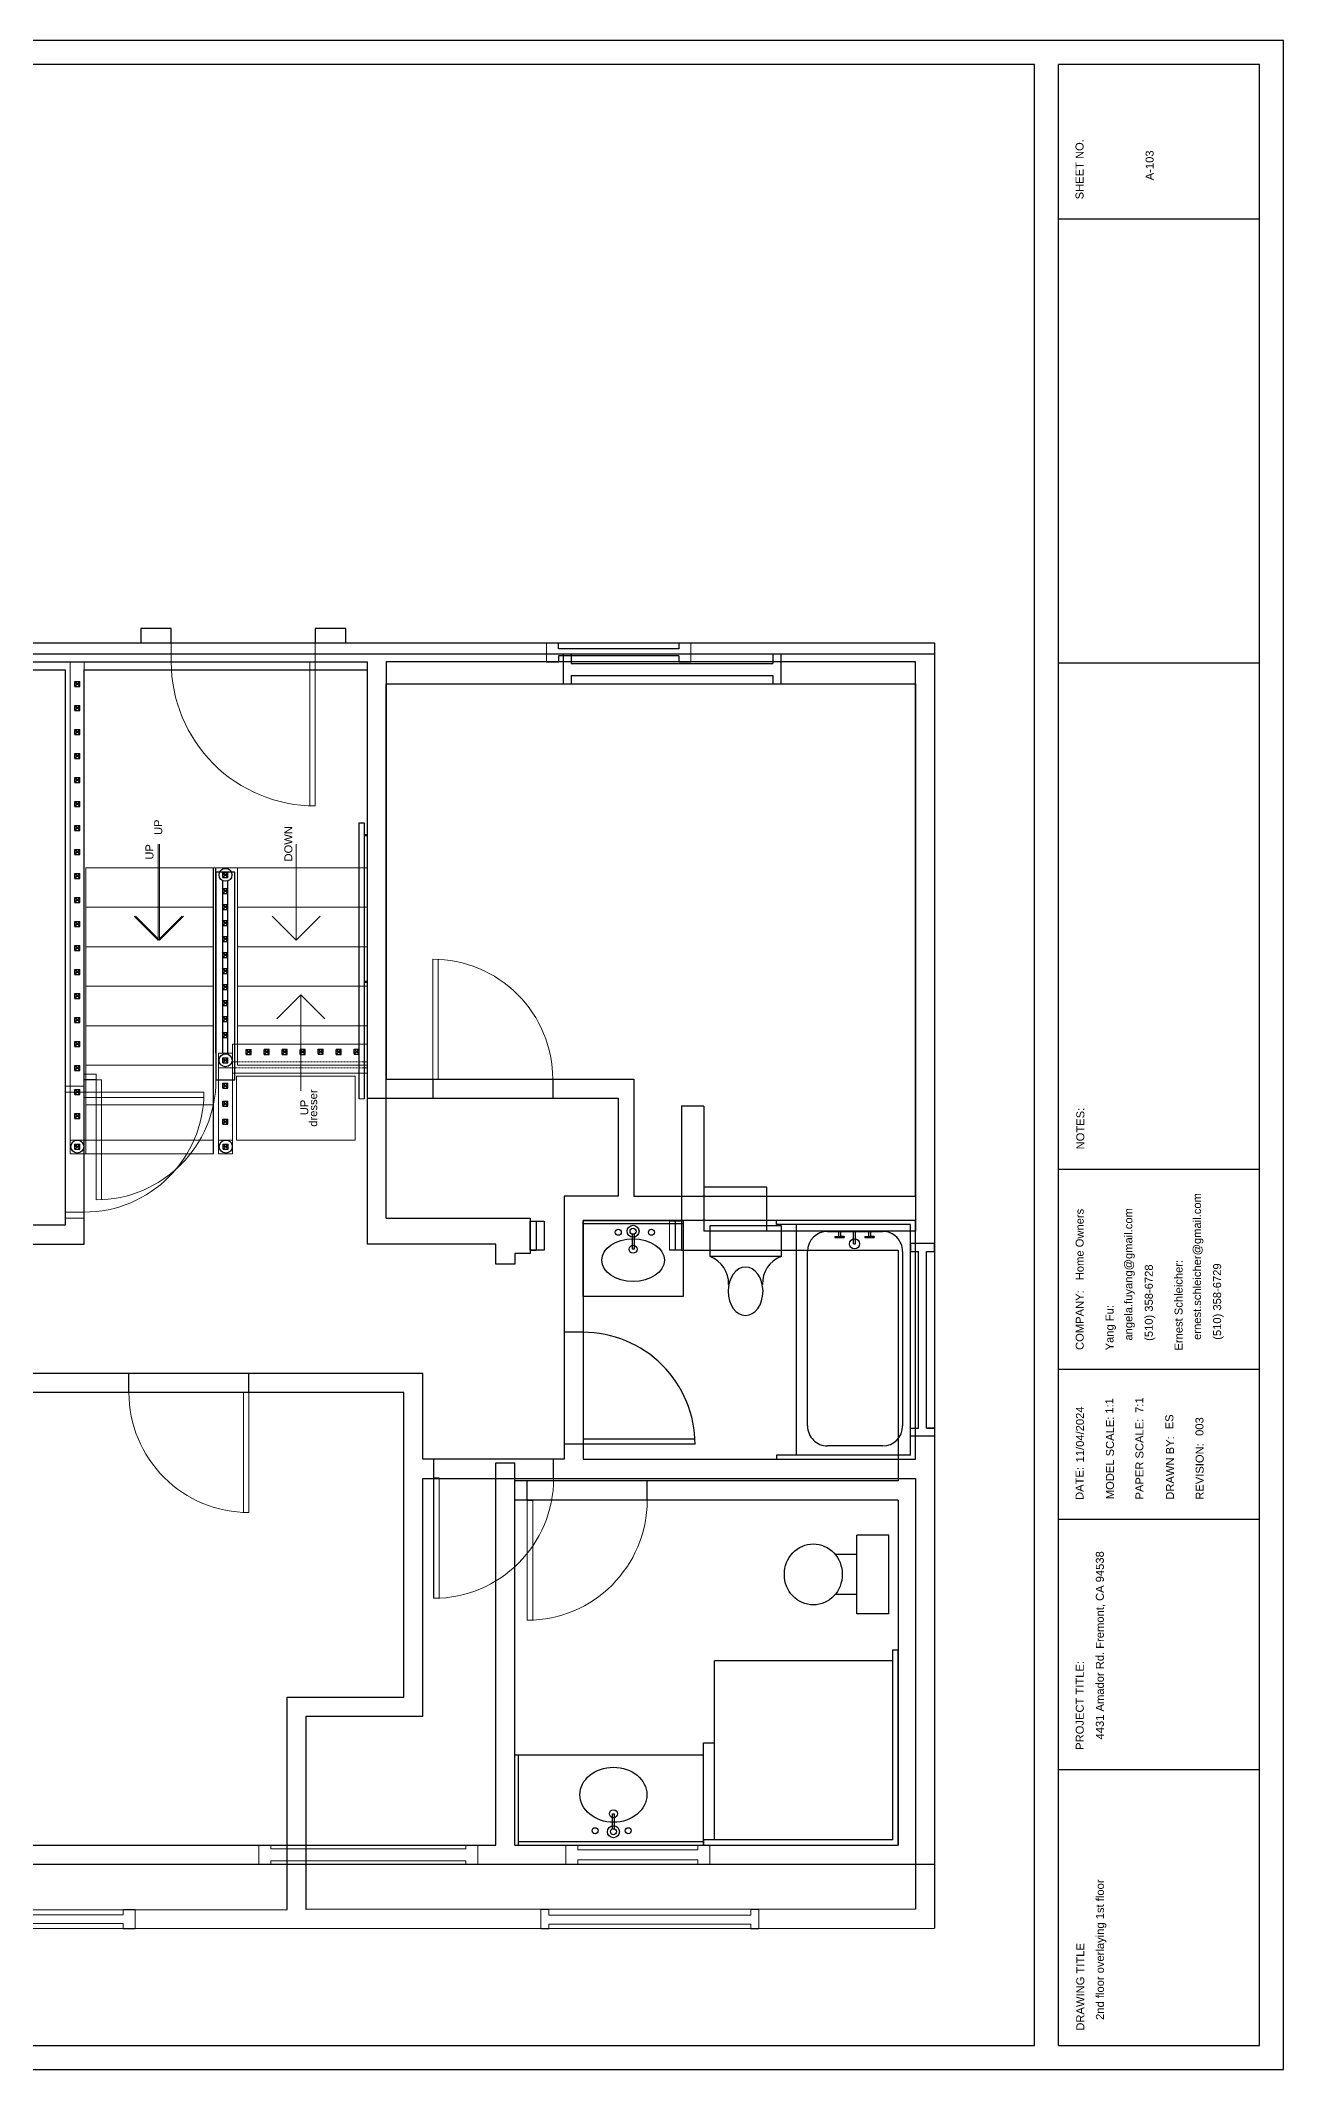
# Model space of a CAD drawing. Header units: inches. Extents: x -613 to 610, y 0 to 507.
# Drawn here: x -311 to 0, y 0 to 507 of the extents above; entities that cross this region are included whole.
import ezdxf

# ---------------------------------------------------------------- set-up
doc = ezdxf.new("R2010")
doc.units = ezdxf.units.IN
doc.header["$MEASUREMENT"] = 0
doc.linetypes.add('DASHED', pattern=[0.75, 0.5, -0.25])
doc.layers.get('0').update_dxf_attribs({"color": 1, "lineweight": 9})
doc.layers.get('Defpoints').update_dxf_attribs({"lineweight": 9})
for name, color, linetype, lineweight in [('00-page-edge', 7, 'Continuous', 9), ('A101-Floorplan-1st-floor', 7, 'Continuous', 9), ('A201-Floorplan-2nd-floor', 7, 'Continuous', 9)]:
    doc.layers.add(name, color=color, linetype=linetype, lineweight=lineweight)
doc.layers.add('Title Block', color=7, linetype='Continuous')
doc.layers.add('Title Block Text', color=7, linetype='Continuous')
doc.layers.get('Defpoints').off()
doc.styles.get("Standard").update_dxf_attribs({"font": 'Arial.ttf', "height": 2})

# ---------------------------------------------------------------- blocks, each defined once
blk = doc.blocks.new('L2-SE-bedroom-window')
at = {"lineweight": 30}
blk.add_line((0, -33.125), (0, -36.125), dxfattribs=at)
at = {"layer": 'A201-Floorplan-2nd-floor'}
for p, q in [((4.75, 0), (0, 0)), ((0, -36.125), (4.75, -36.125))]:
    blk.add_line(p, q, dxfattribs=at)
at = {"layer": 'A201-Floorplan-2nd-floor', "lineweight": 30}
for p, q in [((0, 0), (0, -3)), ((4.75, 0), (4.75, -3)), ((1.5, -3), (0, -3)), ((1.5, -33.125), (1.5, -3)), ((3.25, -3), (4.75, -3)), ((3.25, -33.125), (3.25, -3)), ((1.5, -33.125), (0, -33.125)), ((4.75, -33.125), (3.25, -33.125)), ((4.75, -33.125), (4.75, -36.125))]:
    blk.add_line(p, q, dxfattribs=at)
blk = doc.blocks.new('L2-bathroom-door')
at = {"lineweight": 30}
for p, q in [((0, -28), (0, 0)), ((1.25, 0), (0, 0)), ((0, 0), (0, 0)), ((1.25, -27.97), (1.25, 0))]:
    blk.add_line(p, q, dxfattribs=at)
blk.add_arc((0, 0), 28, 270, 0, dxfattribs=at)
blk = doc.blocks.new('L2-SE-bedroom')
at = {"layer": 'A201-Floorplan-2nd-floor'}
for p, q in [((30, 0), (0, 0)), ((0, 0), (0, -1.38)), ((0, -1.38), (29.97, -1.38))]:
    blk.add_line(p, q, dxfattribs=at)
blk.add_arc((0, 0), 30, 270, 0, dxfattribs=at)
blk = doc.blocks.new('L2-W-bedroom-door')
at = {"layer": 'A201-Floorplan-2nd-floor'}
for p, q in [((-186.19, -524.69), (-156.19, -524.69)), ((-156.19, -523.31), (-186.15, -523.31)), ((-156.19, -524.69), (-156.19, -523.31))]:
    blk.add_line(p, q, dxfattribs=at)
blk.add_arc((-156.19, -524.69), 30, 90, 180, dxfattribs=at)
blk = doc.blocks.new('L2-SW-bedroom-door')
at = {"layer": 'A201-Floorplan-2nd-floor', "lineweight": 30}
for p in [(-313.87, -549.41), (-283.87, -550.78)]:
    blk.add_line(p, (-283.87, -549.41), dxfattribs=at)
at = {"layer": 'A201-Floorplan-2nd-floor'}
blk.add_line((-313.87, -550.78), (-283.87, -550.78), dxfattribs=at)
blk.add_arc((-283.87, -549.41), 30, 180, 270, dxfattribs=at)
blk = doc.blocks.new('L1-bathroom-door')
at = {"layer": 'A101-Floorplan-1st-floor'}
for p, q in [((0, 0), (-30, 0)), ((0, -1.375), (-30, -1.375))]:
    blk.add_line(p, q, dxfattribs=at)
at = {"layer": 'A101-Floorplan-1st-floor', "lineweight": 30}
blk.add_line((0, 0), (0, -1.375), dxfattribs=at)
at = {"layer": 'A101-Floorplan-1st-floor'}
blk.add_arc((0, 0), 30, 180, 270, dxfattribs=at)
blk = doc.blocks.new('L2-SW-bedroom-window')
at = {"layer": 'A201-Floorplan-2nd-floor'}
for p, q in [((0, 54.5), (-4.75, 54.5)), ((-4.75, 52.5), (-3.72, 52.5)), ((-3.72, 2), (-3.72, 52.5)), ((-1.47, 2), (-1.47, 52.5)), ((-1.47, 52.5), (0, 52.5)), ((0, 52.5), (0, 54.5)), ((-3.72, 2), (-4.75, 2)), ((0, 0), (-4.75, 0)), ((0, 2), (-1.47, 2)), ((0, 0), (0, 2))]:
    blk.add_line(p, q, dxfattribs=at)
at = {"layer": 'A201-Floorplan-2nd-floor', "lineweight": 30}
for p, q in [((-4.75, 54.5), (-4.75, 52.5)), ((-4.75, 2), (-4.75, 0))]:
    blk.add_line(p, q, dxfattribs=at)
blk = doc.blocks.new('L2-bathroom-bath-tub')
at = {"lineweight": 30}
for p, q in [((-1, 0), (0, 0)), ((-58.68, 0), (-59.68, 0)), ((-58.68, -33.5), (-58.68, 0)), ((-58.68, -5), (-1, -5)), ((-1, -33.5), (-1, 0)), ((-51.34, -7.77), (-7.72, -7.77)), ((-56.34, -26.56), (-56.34, -12.77)), ((-2.72, -12.77), (-2.72, -26.56)), ((-58.68, -33.5), (-1, -33.5)), ((-7.72, -31.56), (-51.34, -31.56))]:
    blk.add_line(p, q, dxfattribs=at)
for centre, start, end in [((-51.34, -12.77), 90, 180), ((-7.72, -12.77), 0, 90), ((-51.34, -26.56), 180, 270), ((-7.72, -26.56), 270, 0)]:
    blk.add_arc(centre, 5, start, end, dxfattribs=at)
blk = doc.blocks.new('L2-bathroom-window')
at = {"lineweight": 30}
for p, q in [((0, 0), (0, 6)), ((0, 6), (2, 6)), ((2, 6), (2, 4)), ((2, 6), (2, 4)), ((48.18, 6), (46.18, 6)), ((46.18, 6), (46.18, 4)), ((48.18, 0), (48.18, 6)), ((2, 0), (0, 0)), ((2, 4), (46.18, 4)), ((2, 2), (2, 0)), ((2, 0), (2, 2)), ((2, 2), (46.18, 2)), ((46.18, 2), (46.18, 0)), ((46.18, 0), (48.18, 0))]:
    blk.add_line(p, q, dxfattribs=at)
blk = doc.blocks.new('L1-bathroom-window')
at = {"layer": 'A101-Floorplan-1st-floor'}
for p, q in [((0, 36), (-4.76, 36)), ((-3.69, 33), (-4.76, 33)), ((-3.69, 3), (-3.69, 33)), ((0, 33), (-1.19, 33)), ((-1.19, 3), (-1.19, 33)), ((-4.76, 3), (-3.69, 3)), ((-4.76, 0), (0, 0)), ((-1.19, 3), (0, 3))]:
    blk.add_line(p, q, dxfattribs=at)
at = {"layer": 'A101-Floorplan-1st-floor', "lineweight": 30}
for p, q in [((-4.76, 36), (-4.76, 33)), ((0, 36), (-0.01, 33)), ((-4.76, 3), (-4.76, 0)), ((-0.01, 3), (0, 0))]:
    blk.add_line(p, q, dxfattribs=at)
blk = doc.blocks.new('L1-family-room-window')
at = {"layer": 'A101-Floorplan-1st-floor'}
for p, q in [((0.01, 54.75), (-4.75, 54.75)), ((-3.93, 51.75), (-4.75, 51.75)), ((-3.93, 3), (-3.93, 51.75)), ((0.01, 51.75), (-0.93, 51.75)), ((-0.93, 3), (-0.93, 51.75)), ((-4.75, 3), (-3.93, 3)), ((-4.75, 0), (0.01, 0)), ((-0.93, 3), (0.01, 3))]:
    blk.add_line(p, q, dxfattribs=at)
at = {"layer": 'A101-Floorplan-1st-floor', "lineweight": 30}
for p, q in [((-4.75, 54.75), (-4.75, 51.75)), ((0.01, 54.75), (0.01, 51.75)), ((-4.75, 3), (-4.75, 0)), ((0, 3), (0.01, 0))]:
    blk.add_line(p, q, dxfattribs=at)
blk = doc.blocks.new('lower-landing-to-garage-door')
at = {"layer": 'A101-Floorplan-1st-floor'}
for p, q in [((30, 0), (28.62, 0)), ((30, 0), (30, -30)), ((28.62, 0), (28.62, -29.97))]:
    blk.add_line(p, q, dxfattribs=at)
blk.add_arc((30, 0), 30, 180, 270, dxfattribs=at)
blk = doc.blocks.new('spandrel-door')
at = {"layer": 'A101-Floorplan-1st-floor'}
for p, q in [((0, 0), (-30, 0)), ((0, -1.38), (0, 0)), ((0, -1.38), (-29.97, -1.38))]:
    blk.add_line(p, q, dxfattribs=at)
blk.add_arc((0, 0), 30, 180, 270, dxfattribs=at)
blk = doc.blocks.new('brick-facade-right-of-front-door')
at = {"lineweight": 30}
for p, q in [((3.625, 7.625), (0, 7.625)), ((0, 7.625), (0, 0)), ((3.625, 0), (3.625, 7.625)), ((0, 0), (3.625, 0))]:
    blk.add_line(p, q, dxfattribs=at)
blk = doc.blocks.new('brick-facade-left-of-front-door')
at = {"lineweight": 30}
for p, q in [((3.625, 0), (0, 0)), ((0, 0), (0, -7.625)), ((3.625, -7.625), (3.625, 0)), ((0, -7.625), (3.625, -7.625))]:
    blk.add_line(p, q, dxfattribs=at)
blk = doc.blocks.new('L1-toilet')
at = {"lineweight": 30}
for p, q in [((-14.81, 8), (-14.81, 13.4)), ((-4.81, 8), (-4.81, 13.4)), ((-19.63, 0), (-19.63, 8)), ((-19.63, 8), (0, 8)), ((0, 0), (0, 8)), ((-19.63, 0), (0, 0))]:
    blk.add_line(p, q, dxfattribs=at)
blk.add_ellipse((-9.81, 18.88), major_axis=(7.62, 0), ratio=0.95082, dxfattribs=at)
blk = doc.blocks.new('L1-bathroom-sink-faucets-bowl')
at = {"lineweight": 30}
for p, q in [((2.21, 0.25), (5.98, 0.25)), ((5.98, 0.25), (5.98, -0.25)), ((2.21, -0.25), (5.98, -0.25))]:
    blk.add_line(p, q, dxfattribs=at)
for centre, radius in [((1.75, 4.59), 0.75), ((1.5, 0), 1.5), ((1.5, 0), 0.75), ((6, 0), 1), ((1.75, -3.69), 0.75)]:
    blk.add_circle(centre, radius, dxfattribs=at)
blk.add_ellipse((10.75, 0), major_axis=(0, -8.38), ratio=0.820896, dxfattribs=at)
blk = doc.blocks.new('L1-granite-splash-and-counter')
at = {"layer": 'A101-Floorplan-1st-floor', "lineweight": 30}
for p, q in [((0, 0), (22.63, 0)), ((0, 0), (0, -0.88)), ((22.63, 0), (22.63, -47.13)), ((0, -0.88), (22.63, -0.88)), ((0, -0.88), (0, -47.13)), ((0.88, -47.13), (0.88, -0.88)), ((0, -47.13), (0.88, -47.13)), ((0.88, -47.13), (22.63, -47.13))]:
    blk.add_line(p, q, dxfattribs=at)
blk = doc.blocks.new('L1-shower-tiles-and-glass-walls')
at = {"layer": 'A101-Floorplan-1st-floor', "lineweight": 30}
for p, q in [((1.37, 48.75), (0, 48.75)), ((0, 48.75), (0, 48.75)), ((0, 48.75), (0, 0)), ((1.37, 1.37), (1.37, 48.75)), ((1.37, 48.75), (25.62, 48.75)), ((1.37, 46), (46.12, 46)), ((25.62, 48.75), (25.62, 46)), ((46.12, 1.37), (46.12, 46)), ((0, 0), (48.88, 0)), ((1.37, 1.37), (48.88, 1.37)), ((48.88, 1.37), (48.88, 0))]:
    blk.add_line(p, q, dxfattribs=at)
blk = doc.blocks.new('L2-bathroom-sink')
at = {"lineweight": 30}
for p, q in [((-19, -25), (-19, 0)), ((-19, 0), (0, 0)), ((-0.75, 0), (-0.75, -25)), ((0, 0), (0, -25)), ((-3.39, -12.25), (-7.17, -12.25)), ((-7.17, -12.75), (-7.17, -12.25)), ((-3.39, -12.75), (-7.17, -12.75)), ((0, -25), (-19, -25))]:
    blk.add_line(p, q, dxfattribs=at)
for centre, radius in [((-2.94, -8.81), 0.75), ((-7.19, -12.5), 1), ((-2.69, -12.5), 1.5), ((-2.69, -12.5), 0.75), ((-2.94, -17.09), 0.75)]:
    blk.add_circle(centre, radius, dxfattribs=at)
blk.add_ellipse((-9.9, -12.5), major_axis=(0, 7.83), ratio=0.682565, dxfattribs=at)
blk = doc.blocks.new('L2-toilet')
at = {"layer": 'A201-Floorplan-2nd-floor', "lineweight": 30}
for p, q in [((-7.75, 0), (-7.75, 17.75)), ((-7.75, 17.75), (0, 17.75)), ((0, 17.75), (0, 0)), ((0, 0), (-7.75, 0))]:
    blk.add_line(p, q, dxfattribs=at)
for centre, start, end in [((-14.44, 20.27), 267.5527, 339.3943), ((-14.44, -2.52), 20.6057, 92.4473)]:
    blk.add_arc(centre, 7.15, start, end, dxfattribs=at)
blk.add_ellipse((-16.43, 8.88), major_axis=(-6.05, 0), ratio=0.722961, start_param=4.712389, end_param=10.995574, dxfattribs=at)
blk = doc.blocks.new('L2-tub-hot-faucet')
at = {"layer": 'A201-Floorplan-2nd-floor', "lineweight": 30}
for p, q in [((-1.26, 1.41), (-1.51, 1.41)), ((-1.51, 1.41), (-1.51, -0.91)), ((-1.26, 1.41), (-1.26, -0.91)), ((0, 0.5), (-1.26, 0.5)), ((0, 0), (-1.26, 0)), ((-1.26, -0.91), (-1.26, 0)), ((-1.26, -0.91), (-1.51, -0.91))]:
    blk.add_line(p, q, dxfattribs=at)
blk = doc.blocks.new('L2-tub-faucets-and-drain')
at = {"layer": 'A201-Floorplan-2nd-floor', "lineweight": 30}
for p, q in [((0, 0.25), (3.11, 0.25)), ((0, 0.25), (0, -0.25)), ((0, -0.25), (3.11, -0.25))]:
    blk.add_line(p, q, dxfattribs=at)
blk.add_circle((0, 0), 1.25, dxfattribs=at)
at = {"lineweight": 30}
for p in [(3.11, 3.5), (3.11, -4)]:
    blk.add_blockref('L2-tub-hot-faucet', p, dxfattribs=at)
blk = doc.blocks.new('L2-front-door')
at = {"layer": 'A201-Floorplan-2nd-floor'}
for p, q in [((-36, 0), (0, 0)), ((-35.97, 1.38), (0, 1.38))]:
    blk.add_line(p, q, dxfattribs=at)
at = {"layer": 'A201-Floorplan-2nd-floor', "lineweight": 30}
blk.add_line((0, 1.38), (0, 0), dxfattribs=at)
at = {"layer": 'A201-Floorplan-2nd-floor'}
blk.add_arc((0, 0), 36, 90, 180, dxfattribs=at)
blk = doc.blocks.new('L2-banister-rail')
at = {"layer": 'A201-Floorplan-2nd-floor', "lineweight": -3}
for p, q in [((292.34, -354.55), (291.09, -355.8)), ((292.34, -355.8), (291.09, -354.55)), ((291.09, -354.55), (291.09, -355.8)), ((291.09, -354.55), (292.34, -354.55)), ((292.34, -354.55), (292.34, -355.8)), ((291.09, -355.8), (292.34, -355.8))]:
    blk.add_line(p, q, dxfattribs=at)
at = {"layer": 'A201-Floorplan-2nd-floor', "lineweight": 5}
blk.add_line((291.71, -355.8), (291.71, -354.55), dxfattribs=at)
blk = doc.blocks.new('L2-dresser-in-front-of-banister')
at = {"layer": 'A201-Floorplan-2nd-floor', "lineweight": 5}
for p, q in [((232.25, -357.98), (232.25, -387.6)), ((248.25, -357.98), (232.25, -357.98)), ((248.25, -387.6), (248.25, -357.98)), ((232.25, -387.6), (248.25, -387.6))]:
    blk.add_line(p, q, dxfattribs=at)
blk = doc.blocks.new('L2-SW-bannister-ball')
at = {"layer": 'A201-Floorplan-2nd-floor', "lineweight": -3}
blk.add_circle((231.61, -355.22), 1.62, dxfattribs=at)
at = {"color": 1, "lineweight": 5}
blk.add_blockref('L2-banister-rail', (-60.1, -0.01), dxfattribs=at)
blk = doc.blocks.new('L2-SE-bannister-ball')
at = {"layer": 'A201-Floorplan-2nd-floor', "lineweight": -3}
blk.add_circle((252.25, -355.22), 1.62, dxfattribs=at)
at = {"color": 1, "lineweight": 5}
blk.add_blockref('L2-banister-rail', (-39.46, 0), dxfattribs=at)
blk = doc.blocks.new('L1-pt-5-bannister-ball')
at = {"layer": 'A201-Floorplan-2nd-floor', "lineweight": -3}
blk.add_circle((298.59, -355.2), 1.61, dxfattribs=at)
at = {"color": 1, "lineweight": 5}
blk.add_blockref('L2-banister-rail', (6.88, -0.02), dxfattribs=at)
blk = doc.blocks.new('L2-south-stairway-5-steps')
at = {"layer": 'A201-Floorplan-2nd-floor', "lineweight": 5}
for p, q in [((-49.375, 0), (0, 0)), ((-49.375, 0), (-49.375, -32.40625)), ((-39.5, 0), (-39.5, -32.40625)), ((-29.625, 0), (-29.625, -32.40625)), ((-19.75, 0), (-19.75, -32.40625)), ((-9.875, 0), (-9.875, -32.40625)), ((0, 0), (0, -32.40625))]:
    blk.add_line(p, q, dxfattribs=at)
blk = doc.blocks.new('L1-south-stairway-5-steps')
at = {"layer": 'A101-Floorplan-1st-floor', "lineweight": 5}
for p, q in [((-49.375, 0), (0, 0)), ((-49.375, 0), (-49.375, -32.40625)), ((-39.5, 0), (-39.5, -32.40625)), ((-29.625, 0), (-29.625, -32.40625)), ((-19.75, 0), (-19.75, -32.40625)), ((-9.875, 0), (-9.875, -32.40625)), ((0, 0), (0, -32.40625))]:
    blk.add_line(p, q, dxfattribs=at)
blk = doc.blocks.new('L2-south-stairway-handrail-to-L1')
at = {"layer": 'A201-Floorplan-2nd-floor', "lineweight": -3}
for p, q in [((-44.12, 1.25), (11.23, 1.25)), ((11.23, 0), (-44.12, 0)), ((-28.71, -0.75), (-28.71, 0)), ((-28.46, -0.75), (-28.46, 0)), ((8.09, 0), (8.09, -0.75)), ((8.34, 0), (8.34, -0.75)), ((11.23, 1.25), (11.23, 0))]:
    blk.add_line(p, q, dxfattribs=at)
blk = doc.blocks.new('L1-south-stairway-handrail')
at = {"layer": 'A101-Floorplan-1st-floor', "lineweight": -3}
for p, q in [((-57.8, 1.25), (11.23, 1.25)), ((11.23, 0), (-57.8, 0)), ((-28.71, -0.75), (-28.71, 0)), ((-28.46, -0.75), (-28.46, 0)), ((8.09, 0), (8.09, -0.75)), ((8.34, 0), (8.34, -0.75)), ((11.23, 1.25), (11.23, 0))]:
    blk.add_line(p, q, dxfattribs=at)
at = {"layer": 'A101-Floorplan-1st-floor', "lineweight": 5}
blk.add_line((-57.8, 1.25), (-57.8, 0), dxfattribs=at)
blk = doc.blocks.new('L1-arrow')
at = {"lineweight": 5}
for p, q in [((188.32, -365.98), (182.32, -359.98)), ((182.32, -365.98), (164.32, -365.98)), ((182.32, -365.98), (188.32, -365.98)), ((188.32, -365.98), (182.32, -371.98))]:
    blk.add_line(p, q, dxfattribs=at)
blk = doc.blocks.new('L1-south-east-bedroom-window')
at = {"layer": 'A101-Floorplan-1st-floor', "lineweight": -3}
for p, q in [((7.5, 54.5), (0, 54.5)), ((0, 54.5), (0, 52.5)), ((2.15, 52.5), (0, 52.5)), ((2.15, 52.5), (2.13, 2)), ((5.1, 52.5), (5.12, 2)), ((7.5, 52.5), (5.1, 52.5)), ((7.5, 54.5), (7.5, 52.5)), ((2.13, 2), (0, 2)), ((0, 2), (0, 0)), ((7.5, 0), (0, 0)), ((7.5, 2), (5.12, 2)), ((7.5, 2), (7.5, 0))]:
    blk.add_line(p, q, dxfattribs=at)
blk = doc.blocks.new('L2-west-bedroom-window')
at = {"layer": 'A201-Floorplan-2nd-floor'}
for p, q in [((-4.75, 70.4), (-0.02, 70.4)), ((-3.45, 67.4), (-4.75, 67.4)), ((-3.45, 67.4), (-3.45, 3)), ((-0.02, 67.4), (-1.3, 67.4)), ((-1.3, 67.4), (-1.3, 3)), ((-4.75, 3), (-3.45, 3)), ((0, 0), (-4.75, 0)), ((-1.3, 3), (0, 3)), ((0, 3), (0, 0))]:
    blk.add_line(p, q, dxfattribs=at)
at = {"layer": 'A201-Floorplan-2nd-floor', "lineweight": 30}
for p, q in [((-4.75, 70.4), (-4.75, 67.4)), ((-0.02, 70.4), (-0.02, 67.4)), ((-4.75, 3), (-4.75, 0))]:
    blk.add_line(p, q, dxfattribs=at)
blk = doc.blocks.new('page-edge')
at = {"layer": '00-page-edge', "lineweight": -3}
blk.add_lwpolyline([(507.14, 612.53), (0, 612.36), (0, 0), (507.14, 0), (507.14, 612.54)], dxfattribs=at)
blk.add_lwpolyline([(501.14, 62.27), (501.14, 606.53), (6, 606.36), (6, 62.27)], close=True, dxfattribs=at)

msp = doc.modelspace()

# ---------------------------------------------------------------- linework, layer by layer
for p, q in [((-50.27, 6), (-50.27, 6)), ((-50.27, 6), (-50.27, 6)), ((-48, 6), (-48, 6)), ((-48, 6), (-48, 6))]:
    msp.add_line(p, q)
at = {"layer": 'A101-Floorplan-1st-floor', "lineweight": -3}
for p, q in [((-334.08, 353.82), (-87.3, 353.82)), ((-87.3, 353.82), (-87.3, 51.29)), ((-299.98, 206.32), (-299.98, 349.82)), ((-299.98, 349.82), (-229.2, 349.82)), ((-229.2, 349.82), (-229.2, 206.32)), ((-224.45, 212.82), (-224.45, 346.32)), ((-224.45, 346.32), (-92.05, 346.32)), ((-92.05, 346.32), (-92.05, 209.51)), ((-267.61, 251), (-267.61, 300.38)), ((-296.98, 247.37), (-299.98, 247.37)), ((-144.99, 240.76), (-150.57, 240.76)), ((-150.57, 240.76), (-150.57, 204.76)), ((-144.99, 240.76), (-144.99, 209.51)), ((-129.21, 220.51), (-144.99, 220.51)), ((-129.21, 209.51), (-129.21, 220.51)), ((-224.45, 212.82), (-188.36, 212.82)), ((-188.36, 212.82), (-188.36, 203.94)), ((-188.36, 204.76), (-188.36, 212.01)), ((-188.36, 212.01), (-184.86, 212.01)), ((-186.86, 212.01), (-186.86, 204.76)), ((-184.86, 212.01), (-184.86, 204.76)), ((-152.07, 204.76), (-152.07, 212.01)), ((-150.57, 212.01), (-150.57, 204.76)), ((-92.05, 209.51), (-144.99, 209.51)), ((-524.36, 206.32), (-299.98, 206.32)), ((-196.96, 206.32), (-229.2, 206.32)), ((-196.96, 201.26), (-196.96, 206.32)), ((-188.36, 203.94), (-192.21, 203.94)), ((-192.21, 203.94), (-192.21, 201.26)), ((-188.36, 204.76), (-186.86, 204.76)), ((-184.86, 204.76), (-188.36, 204.76)), ((-150.57, 204.76), (-153.57, 204.76)), ((-150.57, 204.76), (-96.32, 204.76)), ((-96.32, 204.76), (-96.32, 147.16)), ((-192.21, 201.26), (-196.96, 201.26)), ((-196.96, 56.04), (-196.96, 151.6)), ((-196.96, 151.6), (-192.21, 151.6)), ((-192.21, 56.04), (-192.21, 151.6)), ((-96.32, 147.16), (-192.21, 147.16)), ((-189.14, 147.16), (-192.21, 147.16)), ((-189.14, 142.29), (-189.14, 147.16)), ((-159.14, 142.29), (-159.14, 147.16)), ((-96.32, 142.29), (-192.21, 142.29)), ((-96.32, 142.29), (-96.32, 56.04)), ((-524.36, 56.04), (-196.96, 56.04)), ((-192.21, 56.04), (-96.32, 56.04)), ((-529.11, 51.29), (-87.3, 51.29))]:
    msp.add_line(p, q, dxfattribs=at)
at = {"layer": 'A101-Floorplan-1st-floor', "lineweight": 5}
for p, q in [((-299.54, 300.38), (-299.54, 251)), ((-267.61, 300.38), (-299.54, 300.38)), ((-267.61, 290.5), (-299.54, 290.5)), ((-267.61, 280.63), (-299.54, 280.63)), ((-267.61, 270.75), (-299.54, 270.75)), ((-267.61, 260.88), (-299.54, 260.88)), ((-296.98, 248.75), (-299.98, 248.75)), ((-267.61, 251), (-299.54, 251)), ((-296.98, 247.37), (-296.98, 248.75)), ((-299.98, 245.79), (-304.73, 245.79)), ((-299.98, 244.29), (-304.73, 244.29)), ((-304.73, 214.26), (-299.98, 214.26)), ((-304.73, 212.76), (-299.98, 212.76)), ((-153.57, 204.76), (-153.57, 212.01)), ((-153.57, 212.01), (-150.57, 212.01)), ((-299.98, 206.32), (-301.36, 206.32))]:
    msp.add_line(p, q, dxfattribs=at)
at = {"layer": 'A101-Floorplan-1st-floor', "lineweight": -3}
msp.add_lwpolyline([(-341.49, 349.82), (-304.73, 349.82), (-304.73, 211.07), (-561.74, 211.07), (-561.74, 454.25), (-339.58, 454.25), (-339.58, 349.82)], dxfattribs=at)
msp.add_lwpolyline([(-262.23, 247.37), (-262.23, 299.27), (-266.98, 299.27), (-266.98, 247.37)], close=True, dxfattribs=at)
at = {"layer": 'A201-Floorplan-2nd-floor', "lineweight": -3}
for p, q in [((-529.11, 356.57), (-87.3, 356.57)), ((-87.3, 356.57), (-87.3, 35.27)), ((-267.61, 228.88), (-267.61, 300.38)), ((-266.98, 254), (-266.98, 300.38)), ((-265.25, 254), (-265.25, 297.12)), ((-264, 254), (-264, 297.11)), ((-212.76, 247.5), (-212.76, 242.75)), ((-182.76, 247.5), (-182.76, 242.75)), ((-175.16, 184.25), (-179.91, 184.25)), ((-288.75, 169.19), (-288.75, 173.94)), ((-258.75, 169.19), (-258.75, 173.94)), ((-212.53, 147.75), (-212.53, 152.5)), ((-182.53, 147.75), (-182.53, 152.5)), ((-175.16, 156.25), (-179.91, 156.25)), ((-175.16, 156.25), (-175.16, 152.5)), ((-93.3, 153.5), (-121.8, 153.5)), ((-529.11, 35.17), (-87.3, 35.27))]:
    msp.add_line(p, q, dxfattribs=at)
at = {"layer": 'A201-Floorplan-2nd-floor', "lineweight": 5}
for p, q in [((-278.16, 351.82), (-278.16, 356.57)), ((-242.16, 351.82), (-242.16, 356.57)), ((-303.45, 351.82), (-303.45, 228.88)), ((-299.95, 351.82), (-299.95, 228.88)), ((-299.54, 300.38), (-299.54, 228.88)), ((-267.61, 300.38), (-299.54, 300.38)), ((-229.2, 300.38), (-267.61, 300.38)), ((-267.61, 290.5), (-299.54, 290.5)), ((-267.61, 280.63), (-299.54, 280.63)), ((-267.61, 270.75), (-299.54, 270.75)), ((-267.61, 260.88), (-299.54, 260.88)), ((-266.32, 228.88), (-266.32, 254)), ((-266.32, 254), (-262.82, 254)), ((-229.2, 256.25), (-262.82, 256.25)), ((-262.82, 228.88), (-262.82, 256.25)), ((-229.2, 249), (-229.2, 256.25)), ((-267.61, 251), (-299.54, 251)), ((-262.82, 250.36), (-266.32, 250.36)), ((-229.2, 249), (-262.82, 249)), ((-267.61, 241.13), (-299.54, 241.13)), ((-267.61, 232.32), (-303.45, 232.32)), ((-303.45, 228.88), (-267.61, 228.88)), ((-266.32, 232.32), (-262.82, 232.32)), ((-266.32, 228.88), (-262.82, 228.88))]:
    msp.add_line(p, q, dxfattribs=at)
at = {"layer": 'A201-Floorplan-2nd-floor', "linetype": 'DASHED', "lineweight": 5}
for p, q in [((-262.82, 251.86), (-229.2, 251.86)), ((-262.82, 250.36), (-229.2, 250.36))]:
    msp.add_line(p, q, dxfattribs=at)
at = {"layer": 'A201-Floorplan-2nd-floor', "lineweight": -3}
for points in [[(-398.02, 173.94), (-398.02, 40.03), (-524.39, 39.94), (-524.39, 351.82), (-229.2, 351.82), (-229.2, 242.75), (-166.35, 242.75), (-166.35, 218.25), (-179.91, 218.25), (-179.91, 152.5), (-215.24, 152.5), (-215.24, 173.94), (-398.02, 173.94)], [(-253.7, 254.97), (-254.95, 254.97)], [(-249.2, 254.97), (-250.45, 254.97)], [(-244.7, 254.97), (-245.95, 254.97)], [(-240.2, 254.97), (-241.45, 254.97)], [(-235.7, 254.97), (-236.95, 254.97)], [(-244.4, 39.94), (-244.4, 88.29), (-215.24, 88.29), (-215.24, 147.75), (-92.05, 147.75), (-92.05, 40.02), (-244.4, 39.97)]]:
    msp.add_lwpolyline(points, dxfattribs=at)
for points in [[(-162.48, 247.5), (-162.48, 218.25), (-92.05, 218.25), (-92.05, 351.82), (-224.45, 351.82), (-224.45, 247.5)], [(-92.05, 212.19), (-175.16, 212.19), (-175.16, 152.5), (-92.05, 152.5)], [(-393.27, 39.92), (-249.15, 39.96), (-249.15, 93.04), (-219.99, 93.04), (-219.99, 169.19), (-393.27, 169.19)]]:
    msp.add_lwpolyline(points, close=True, dxfattribs=at)
at = {"layer": 'Title Block'}
for p, q in [((-6, 501.14), (-56.27, 501.14)), ((-56.27, 6), (-56.27, 501.14)), ((-6, 462.52), (-56.27, 462.52)), ((-6, 351.49), (-56.27, 351.49)), ((-56.27, 224.99), (-6, 224.99)), ((-56.27, 175.04), (-6, 175.04)), ((-56.27, 137.55), (-6, 137.55)), ((-56.27, 74.98), (-6, 74.98)), ((-56.27, 6), (-6, 6))]:
    msp.add_line(p, q, dxfattribs=at)
at = {"layer": 'Title Block', "lineweight": -3}
msp.add_line((-6, 6), (-6, 501.14), dxfattribs=at)

# ---------------------------------------------------------------- block references
at = {"lineweight": 5, "rotation": 89.99999999999999}
for name, p in [('L2-front-door', (-242.16, 351.82)), ('L2-south-stairway-handrail-to-L1', (-229.95, 300.38)), ('L1-south-stairway-handrail', (-229.95, 300.38)), ('L1-pt-5-bannister-ball', (-619.8, 0)), ('L2-south-stairway-5-steps', (-261.61, 300.38)), ('L1-south-stairway-5-steps', (-261.61, 300.38)), ('L2-SE-bannister-ball', (-619.8, 0)), ('L2-dresser-in-front-of-banister', (-619.8, 0)), ('L2-SW-bannister-ball', (-656.88, -0.92)), ('L2-SW-bannister-ball', (-619.75, -0.92)), ('L2-west-bedroom-window', (-287.21, 39.95))]:
    msp.add_blockref(name, p, dxfattribs=at)
at = {"color": 1, "lineweight": 5, "rotation": 89.99999999999999}
for p in [(-656.87, 54.6), (-656.87, 48.6), (-656.87, 42.6), (-656.87, 36.6), (-656.87, 30.6), (-656.87, 24.6), (-656.87, 18.6), (-656.87, 12.6), (-656.87, 6.6), (-619.78, 2.88), (-656.87, 0.6), (-619.8, -1.12), (-656.87, -5.4), (-619.8, -5.12), (-656.87, -11.4), (-619.8, -9.12), (-619.8, -13.12), (-656.87, -17.4), (-619.8, -17.12), (-656.87, -23.4), (-619.8, -21.12), (-619.8, -25.12), (-656.87, -29.4), (-619.8, -29.12), (-619.8, -33.12), (-656.87, -35.4), (-614, -37.37), (-609.5, -37.37), (-605, -37.37), (-600.5, -37.37), (-596, -37.33), (-591.5, -37.37), (-587, -37.33), (-656.87, -41.4), (-656.87, -47.4), (-619.8, -45.85), (-656.87, -53.4), (-619.8, -50.35), (-619.8, -54.85)]:
    msp.add_blockref('L2-banister-rail', p, dxfattribs=at)
at = {"lineweight": -3, "rotation": 89.99999999999999}
for name, p in [('L2-SE-bedroom', (-212.76, 247.5)), ('L2-tub-faucets-and-drain', (-107.26, 206.36)), ('L2-W-bedroom-door', (-783.44, 325.38)), ('L1-bathroom-door', (-189.14, 142.29)), ('L1-shower-tiles-and-glass-walls', (-96.32, 56.04)), ('L2-SW-bedroom-window', (-131.24, 40))]:
    msp.add_blockref(name, p, dxfattribs=at)
at = {"layer": 'A101-Floorplan-1st-floor', "lineweight": 5}
for name, p, rotation in [('L1-south-east-bedroom-window', (-125.67, 346.32), 89.99999999999999), ('L1-arrow', (84.53, 470.59), 270), ('L1-arrow', (-611.73, 80.27), 89.99999999999999)]:
    msp.add_blockref(name, p, dxfattribs=dict(at, rotation=rotation))
at = {"layer": 'A101-Floorplan-1st-floor', "lineweight": -3, "rotation": 89.99999999999999}
for name, p in [('lower-landing-to-garage-door', (-299.98, 214.29)), ('spandrel-door', (-296.98, 247.37)), ('L1-toilet', (-98.7, 133.54)), ('L1-granite-splash-and-counter', (-192.21, 56.04)), ('L1-bathroom-sink-faucets-bowl', (-167.57, 57.91)), ('L1-family-room-window', (-201.49, 56.04)), ('L1-bathroom-window', (-143.46, 56.04))]:
    msp.add_blockref(name, p, dxfattribs=at)
at = {"layer": 'A201-Floorplan-2nd-floor', "lineweight": -3, "rotation": 89.99999999999999}
for name, p in [('brick-facade-right-of-front-door', (-278.16, 356.57)), ('brick-facade-left-of-front-door', (-242.16, 356.57)), ('L2-SE-bedroom-window', (-184.34, 351.82)), ('L2-bathroom-sink', (-175.16, 212.19)), ('L2-toilet', (-125.66, 210.94)), ('L2-bathroom-bath-tub', (-126.8, 212.19)), ('L2-bathroom-window', (-87.3, 158.25)), ('L2-bathroom-door', (-175.16, 156.25)), ('L2-SW-bedroom-door', (-761.94, 431.63))]:
    msp.add_blockref(name, p, dxfattribs=at)
at = {"layer": 'A201-Floorplan-2nd-floor', "lineweight": 5, "rotation": 270}
for p in [(84.91, 470.59), (119.07, 470.59)]:
    msp.add_blockref('L1-arrow', p, dxfattribs=at)
at = {"layer": 'Defpoints', "lineweight": 5, "rotation": 89.99999999999999}
msp.add_blockref('page-edge', (0, 0), dxfattribs=at)

# ---------------------------------------------------------------- texts
at = {"layer": 'A101-Floorplan-1st-floor', "lineweight": 5}
for p in [(-280.44, 308.56), (-243.89, 238.52)]:
    msp.add_text('UP', height=2, rotation=90, dxfattribs=at).set_placement(p)
at = {"layer": 'A201-Floorplan-2nd-floor', "lineweight": 5}
for s, p in [('DOWN', (-247.88, 301.93)), ('UP', (-282.63, 302.39)), ('dresser', (-241.67, 235.64))]:
    msp.add_text(s, height=2, rotation=90, dxfattribs=at).set_placement(p)
at = {"layer": 'Title Block Text'}
for s, p in [('SHEET NO.', (-50, 467.44)), ('A-103', (-32.47, 472.22)), ('NOTES:', (-49.8, 229.97)), ('ernest.schleicher@gmail.com', (-20.62, 182.36)), ('Home Owners', (-49.97, 197.27)), ('angela.fuyang@gmail.com', (-37.78, 182.18)), ('(510) 358-6728', (-32.67, 182.11)), ('Ernest Schleicher:', (-25.23, 179.69)), ('(510) 358-6729', (-15.59, 182.38)), ('COMPANY:', (-49.96, 179.84)), ('Yang Fu:', (-42.5, 179.73)), ('1:1', (-42.54, 163.92)), ('7:1', (-35.05, 164.11)), ('11/04/2024', (-49.89, 151.73)), ('MODEL SCALE:', (-42.39, 142.53)), ('PAPER SCALE:', (-35.02, 142.46)), ('ES', (-27.54, 160)), ('003', (-20.01, 158.36)), ('DRAWN BY:', (-27.37, 142.41)), ('REVISION:', (-19.96, 142.4)), ('DATE:', (-50, 142.35)), ('4431 Amador Rd. Fremont, CA 94538', (-44.92, 82.48)), ('PROJECT TITLE:', (-49.95, 79.89)), ('2nd floor overlaying 1st floor', (-44.9, 12.38)), ('DRAWING TITLE', (-49.81, 9.69))]:
    msp.add_text(s, height=2, rotation=90, dxfattribs=at).set_placement(p)

doc.saveas('drawing.dxf')
